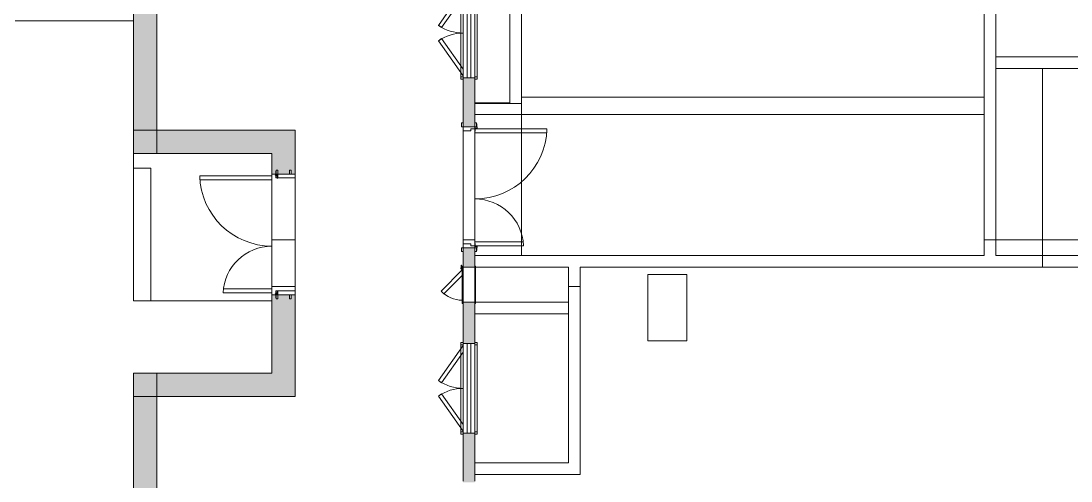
# Model space of a CAD drawing. Header units: millimetres. Extents: x -57519 to 497916, y -349472 to 446842.
# Drawn here: x 474755 to 488209, y 16939 to 22841 of the extents above; entities that cross this region are included whole.
import ezdxf

# ---------------------------------------------------------------- set-up
doc = ezdxf.new("R2010")
doc.units = ezdxf.units.MM
for name, color, linetype, lineweight in [('A-DOOR', 31, 'Continuous', 5), ('A-DOOR-FRAM', 31, 'Continuous', 5), ('A-FLOR', 192, 'Continuous', 5), ('A-WALL', 113, 'Continuous', 20), ('A-WALL-PATT', 111, 'Continuous', 20)]:
    doc.layers.add(name, color=color, linetype=linetype, lineweight=lineweight)

# ---------------------------------------------------------------- blocks, each defined once
blk = doc.blocks.new('M_Double-Uneven - _M33_ 1500 x 2200-14592180-1_F SINGLE OCCUPANCY DIAGRAM')
at = {"layer": 'A-DOOR', "color": 253}
for p, q in [((-1448, 75), (-1398, 75)), ((-1448, -76), (-1448, 75)), ((-1398, 75), (-1398, -24)), ((52, 75), (102, 75)), ((52, -24), (52, 75)), ((102, 75), (102, -76)), ((-1448, -96), (-1485, -96)), ((-1485, -96), (-1485, -101)), ((-1485, -101), (-1448, -101)), ((-1395, -76), (-1448, -76)), ((-1448, -76), (-1448, -99)), ((-1433, -99), (-1433, -81)), ((-1433, -81), (-1395, -81)), ((-1423, -24), (-1423, -76)), ((-1398, -24), (-1423, -24)), ((-1423, -75), (-1423, -698)), ((-1423, -75), (-1372, -75)), ((-1395, -81), (-1395, -76)), ((-1372, -75), (-1372, -698)), ((26, -75), (26, -1000)), ((77, -75), (26, -75)), ((102, -76), (49, -76)), ((49, -76), (49, -81)), ((49, -81), (87, -81)), ((77, -24), (52, -24)), ((77, -76), (77, -24)), ((77, -75), (77, -1000)), ((87, -81), (87, -99)), ((102, -99), (102, -76)), ((139, -96), (102, -96)), ((102, -101), (139, -101)), ((139, -101), (139, -96)), ((-1423, -698), (-1401, -698)), ((77, -1000), (26, -1000))]:
    blk.add_line(p, q, dxfattribs=at)
for centre, radius, start, end in [((-1440, -99), 7.5, 199.4712, 360), ((-1440, -99), 7.5, 180, 360), ((-1440, -99), 2, 180, 360), ((-1448, -75), 625, 272.2924, 0), ((102, -75), 925, 180, 268.4513), ((94, -99), 7.5, 180, 340.5288), ((94, -99), 7.5, 180, 0), ((94, -99), 2, 180, 0)]:
    blk.add_arc(centre, radius, start, end, dxfattribs=at)
at = {"layer": 'A-DOOR-FRAM', "color": 253}
for p, q in [((-1498, 96), (-1448, 96)), ((-1498, 76), (-1498, 96)), ((-1448, 76), (-1498, 76)), ((-1448, 96), (-1448, 76)), ((102, 76), (102, 96)), ((102, 96), (152, 96)), ((152, 76), (102, 76)), ((152, 96), (152, 76)), ((-1498, -76), (-1448, -76)), ((-1498, -96), (-1498, -76)), ((-1485, -96), (-1498, -96)), ((102, -76), (152, -76)), ((152, -96), (139, -96)), ((152, -76), (152, -96))]:
    blk.add_line(p, q, dxfattribs=at)
blk = doc.blocks.new('M_Double-Uneven - _M33_ 1500 x 2200-13826897-1_F SINGLE OCCUPANCY DIAGRAM')
at = {"layer": 'A-DOOR', "color": 253}
for p, q in [((26, 150), (26, 1075)), ((77, 1075), (26, 1075)), ((77, 150), (77, 1075)), ((-1423, 773), (-1401, 773)), ((-1423, 150), (-1423, 773)), ((-1372, 150), (-1372, 773)), ((-1423, 150), (-1372, 150)), ((77, 150), (26, 150)), ((-1448, 101), (-1485, 101)), ((-1485, 101), (-1485, 96)), ((-1485, 96), (-1448, 96)), ((-1448, 99), (-1448, 76)), ((-1448, 76), (-1395, 76)), ((-1448, 76), (-1448, -150)), ((-1433, 81), (-1433, 99)), ((-1395, 81), (-1433, 81)), ((-1398, 99), (-1423, 99)), ((-1423, 99), (-1423, 81)), ((-1398, 81), (-1398, 99)), ((-1398, -150), (-1398, 77)), ((-1395, 76), (-1395, 81)), ((49, 81), (49, 76)), ((87, 81), (49, 81)), ((49, 76), (102, 76)), ((77, 99), (52, 99)), ((52, 99), (52, 81)), ((52, 77), (52, -150)), ((77, 81), (77, 99)), ((87, 99), (87, 81)), ((139, 101), (102, 101)), ((102, 76), (102, 99)), ((102, 96), (139, 96)), ((102, -150), (102, 76)), ((139, 96), (139, 101)), ((-1448, -150), (-1398, -150)), ((52, -150), (102, -150))]:
    blk.add_line(p, q, dxfattribs=at)
for centre, radius, start, end in [((102, 150), 925, 91.5487, 180), ((-1448, 150), 625, 360, 87.7076), ((-1440, 99), 7.5, 0, 160.5288), ((-1440, 99), 7.5, 0, 180), ((-1440, 99), 2, 0, 180), ((94, 99), 7.5, 19.4712, 180), ((94, 99), 7.5, 360, 180), ((94, 99), 2, 360, 180)]:
    blk.add_arc(centre, radius, start, end, dxfattribs=at)
at = {"layer": 'A-DOOR-FRAM', "color": 253}
for p, q in [((-1485, 96), (-1498, 96)), ((-1498, 96), (-1498, 76)), ((-1498, 76), (-1448, 76)), ((102, 76), (152, 76)), ((152, 96), (139, 96)), ((152, 76), (152, 96)), ((-1448, -76), (-1498, -76)), ((-1498, -76), (-1498, -96)), ((-1498, -96), (-1448, -96)), ((-1448, -96), (-1448, -76)), ((152, -76), (102, -76)), ((102, -76), (102, -96)), ((102, -96), (152, -96)), ((152, -96), (152, -76))]:
    blk.add_line(p, q, dxfattribs=at)
blk = doc.blocks.new('DLN-Double Door-AP - _AP09_ 1100 x 2100 _WH_-14591878-1_F SINGLE OCCUPANCY DIAGRAM')
at = {"layer": 'A-DOOR', "color": 253}
for p, q in [((575, 75), (-575, 75)), ((-575, 75), (-575, 25)), ((-575, 25), (-575, -25)), ((-575, 25), (575, 25)), ((575, 25), (575, 75)), ((575, -25), (575, 25)), ((-575, -25), (-575, -75)), ((-575, -25), (575, -25)), ((-575, -75), (575, -75)), ((-550, -75), (-99, -390)), ((-71, -350), (-463, -75)), ((71, -350), (463, -75)), ((550, -75), (99, -390)), ((575, -75), (575, -25)), ((-99, -390), (-71, -350)), ((99, -390), (71, -350))]:
    blk.add_line(p, q, dxfattribs=at)
for centre, start, end in [((-550, -75), 325, 359.9926), ((550, -75), 180.0074, 215)]:
    blk.add_arc(centre, 550, start, end, dxfattribs=at)
at = {"layer": 'A-DOOR-FRAM', "color": 253}
for p, q in [((-560, 105), (-590, 105)), ((-590, 105), (-590, 75)), ((-590, 75), (-575, 75)), ((-560, 75), (-560, 105)), ((560, 105), (-560, 105)), ((560, 105), (560, 75)), ((590, 105), (560, 105)), ((575, 75), (590, 75)), ((590, 75), (590, 105)), ((-575, -75), (-590, -75)), ((-590, -75), (-590, -105)), ((-590, -105), (-560, -105)), ((-560, -105), (-560, -75)), ((-560, -105), (560, -105)), ((560, -75), (560, -105)), ((560, -105), (590, -105)), ((590, -75), (575, -75)), ((590, -105), (590, -75))]:
    blk.add_line(p, q, dxfattribs=at)
blk = doc.blocks.new('DLN-Access Panel__AP01_ - _AP01_ 400 x 1100 _WH_-13776948-1_F SINGLE OCCUPANCY DIAGRAM')
at = {"layer": 'A-DOOR', "color": 253}
for p, q in [((-240, 75), (-240, 85)), ((240, 85), (-240, 85)), ((-240, 75), (240, 75)), ((240, 75), (240, 85)), ((-215, -95), (-253, -95)), ((-253, -95), (-253, -100)), ((-253, -100), (-215, -100)), ((-240, -85), (-240, -75)), ((240, -75), (-240, -75)), ((-240, -85), (240, -85)), ((-215, -85), (-215, -97)), ((-200, -97), (-200, -85)), ((-190, -85), (83, -358)), ((118, -322), (-119, -85)), ((240, -85), (240, -75)), ((83, -358), (118, -322))]:
    blk.add_line(p, q, dxfattribs=at)
for centre, radius, start, end in [((-208, -97), 7.5, 199.4712, 360), ((-208, -97), 7.5, 180, 0), ((-208, -97), 7.5, 199.4712, 360), ((-208, -97), 7.5, 195, 0), ((-208, -97), 2, 180, 360), ((-208, -97), 2, 180, 360), ((-200, -75), 400, 315, 358.5193)]:
    blk.add_arc(centre, radius, start, end, dxfattribs=at)
at = {"layer": 'A-DOOR-FRAM', "color": 253}
for p, q in [((-225, 75), (-225, -75)), ((225, 75), (225, -75))]:
    blk.add_line(p, q, dxfattribs=at)

msp = doc.modelspace()

# ---------------------------------------------------------------- hatches: boundary and pattern name
at = {"layer": 'A-WALL-PATT', "lineweight": 5, "transparency": 33554432}
h = msp.add_hatch(color=253, dxfattribs=at)
h.paths.add_polyline_path([(480569.7, 15874.2), (480569.7, 15974.2), (480419.7, 15974.2), (480419.7, 15874.2), (480519.7, 15874.2)], flags=0)
h.paths.add_polyline_path([(480569.7, 16924.2), (480569.7, 17553.2), (480419.7, 17553.2), (480419.7, 16924.2), (480519.7, 16924.2)], flags=0)
h.paths.add_polyline_path([(480519.7, 18703.2), (480569.7, 18703.2), (480569.7, 19232.3), (480419.7, 19232.3), (480419.7, 18703.2), (480469.7, 18703.2)], flags=0)
h.paths.add_polyline_path([(480419.7, 19682.3), (480569.7, 19682.3), (480569.7, 19932.3), (480419.7, 19932.3), (480419.7, 19697.3)], flags=0)
h.paths.add_polyline_path([(480569.7, 21482.3), (480569.7, 22110.5), (480419.7, 22110.5), (480419.7, 21482.3), (480518.7, 21482.3)], flags=0)
h.paths.add_polyline_path([(480569.7, 23260.5), (480569.7, 23590.5), (480419.7, 23590.5), (480419.7, 23260.5), (480519.7, 23260.5)], flags=0)
for points in [[(476194.7, 21440.5), (476494.7, 21440.5), (476494.7, 23040.8), (476194.7, 23040.8), (476194.7, 22840.8)], [(476194.7, 21140.5), (477969.7, 21140.5), (477969.7, 21440.5), (476194.7, 21440.5), (476194.7, 21259.6)], [(476194.7, 18024.2), (478269.7, 18024.2), (478269.7, 18324.2), (476194.7, 18324.2)], [(476194.7, 16424.2), (476494.7, 16424.2), (476494.7, 18024.2), (476194.7, 18024.2), (476194.7, 16624.2)]]:
    msp.add_hatch(color=253, dxfattribs=at).paths.add_polyline_path(points, flags=0)
h = msp.add_hatch(color=253, dxfattribs=at)
h.paths.add_polyline_path([(477969.7, 18324.2), (478269.7, 18324.2), (478269.7, 19327.5), (478215.9, 19327.5), (478215.9, 19277.5), (478195.9, 19277.5), (478195.9, 19327.5), (478043.5, 19327.5), (478043.5, 19277.5), (478023.5, 19277.5), (478018.5, 19327.5), (477969.7, 19327.5), (477969.7, 18942.2)], flags=0)
h.paths.add_polyline_path([(478018.5, 20877.5), (478023.5, 20927.5), (478043.5, 20927.5), (478043.5, 20877.5), (478195.9, 20877.5), (478195.9, 20927.5), (478215.9, 20924.7), (478215.9, 20877.5), (478269.7, 20877.5), (478269.7, 21440.5), (477969.7, 21440.5), (477969.7, 20877.5)], flags=0)

# ---------------------------------------------------------------- linework, layer by layer
at = {"layer": 'A-FLOR'}
for p, q in [((481169.7, 23590.5), (481169.7, 19832.3)), ((487244.7, 23570.5), (487244.7, 22382.3)), ((476194.7, 22840.8), (473569.7, 22840.8)), ((476194.7, 19252.5), (476194.7, 22840.8)), ((487244.7, 22232.3), (488444.7, 22232.3)), ((487244.7, 20033.8), (487244.7, 22232.3)), ((487844.7, 22232.3), (487844.7, 20034.2)), ((481169.7, 21865.5), (487094.7, 21865.5)), ((480569.7, 21782.3), (481019.7, 21782.3)), ((481020.3, 21782.3), (481169.7, 21782.3)), ((480569.7, 21640.5), (480569.7, 21482.3)), ((481020.3, 21640.5), (487094.7, 21640.5)), ((487094.7, 19832.3), (487094.7, 21640.5)), ((476494.7, 21440.5), (478269.7, 21440.5)), ((477969.7, 21140.5), (476194.7, 21140.5)), ((476419.7, 20952.5), (476194.7, 20952.5)), ((476419.7, 19252.5), (476419.7, 20952.5)), ((478269.7, 20034.2), (477969.7, 20034.2)), ((480569.7, 20034.2), (480419.7, 20034.2)), ((480569.7, 19932.3), (480569.7, 19832.3)), ((487844.7, 20034.2), (487094.7, 20034.2)), ((488444.7, 20033.8), (487244.7, 20033.8)), ((487844.7, 19682.3), (487844.7, 20034.2)), ((481169.7, 19832.3), (487094.7, 19832.3)), ((481769.7, 19082.3), (481769.7, 19682.3)), ((483287.9, 19589.3), (482787.9, 19589.3)), ((482787.9, 19589.3), (482787.9, 18739.3)), ((483287.9, 18739.3), (483287.9, 19589.3)), ((477969.7, 19434.2), (478269.7, 19434.2)), ((481769.7, 19434.2), (481919.7, 19434.2)), ((477969.7, 19252.5), (476194.7, 19252.5)), ((478269.7, 19327.5), (478269.7, 18024.2)), ((480419.7, 18718.2), (480419.7, 19232.3)), ((480569.7, 19232.3), (480569.7, 18718.2)), ((480579.7, 19232.3), (481769.7, 19232.3)), ((482787.9, 18739.3), (483287.9, 18739.3)), ((476194.7, 16624.2), (476194.7, 18324.2)), ((476194.7, 18324.2), (477969.7, 18324.2)), ((478269.7, 18024.2), (476494.7, 18024.2)), ((476494.7, 18024.2), (476494.7, 16424.2)), ((480569.7, 17538.2), (480569.7, 17174.2)), ((480569.7, 17024.2), (480569.7, 16939.2))]:
    msp.add_line(p, q, dxfattribs=at)
at = {"layer": 'A-WALL', "color": 253, "lineweight": 5}
for p, q in [((481019.7, 23590.5), (481019.7, 21790.5)), ((487094.7, 23590.5), (487094.7, 21640.5)), ((476194.7, 23040.8), (476194.7, 21440.5)), ((476494.7, 21440.5), (476494.7, 23040.8)), ((473569.7, 22840.8), (476194.7, 22840.8)), ((488444.7, 22382.3), (487244.7, 22382.3)), ((487244.7, 19832.3), (487244.7, 22382.3)), ((480419.7, 22095.5), (480419.7, 21482.3)), ((480569.7, 21640.5), (480569.7, 22095.5)), ((481019.7, 21790.5), (480569.7, 21790.5)), ((480569.7, 21640.5), (481020.3, 21640.5)), ((476194.7, 21440.5), (476194.7, 21140.5)), ((476494.7, 21440.5), (476194.7, 21440.5)), ((476494.7, 21440.5), (476494.7, 21140.5)), ((478269.7, 20877.5), (478269.7, 21440.5)), ((480419.7, 21482.3), (480569.7, 21482.3)), ((480419.7, 19982.3), (480419.7, 21432.3)), ((480569.7, 21457.3), (480569.7, 19957.3)), ((477969.7, 18324.2), (477969.7, 21140.5)), ((477969.7, 20877.5), (478018.5, 20877.5)), ((478043.5, 20877.5), (478195.9, 20877.5)), ((478215.9, 20877.5), (478269.7, 20877.5)), ((478269.7, 19377.5), (478269.7, 20827.5)), ((480419.7, 19932.3), (480419.7, 19697.3)), ((480569.7, 19932.3), (480419.7, 19932.3)), ((481169.7, 19832.3), (480569.7, 19832.3)), ((480569.7, 19832.3), (480569.7, 19697.3)), ((488444.7, 19832.3), (487244.7, 19832.3)), ((480527.8, 19682.3), (480569.7, 19682.3)), ((480569.7, 19682.3), (480569.7, 19632.3)), ((480579.7, 19682.3), (481769.7, 19682.3)), ((481919.7, 19682.3), (488444.7, 19682.3)), ((481919.7, 17024.2), (481919.7, 19682.3)), ((478018.5, 19327.5), (477969.7, 19327.5)), ((478195.9, 19327.5), (478043.5, 19327.5)), ((478269.7, 19327.5), (478215.9, 19327.5)), ((480569.7, 19282.3), (480569.7, 19232.3)), ((480569.7, 19232.3), (480419.7, 19232.3)), ((480569.7, 19082.3), (481769.7, 19082.3)), ((481769.7, 19082.3), (481769.7, 17174.2)), ((476194.7, 18324.2), (476194.7, 16424.2)), ((476194.7, 18324.2), (476194.7, 18324.2)), ((476494.7, 18324.2), (476494.7, 18024.2)), ((476194.7, 18024.2), (478269.7, 18024.2)), ((476494.7, 16424.2), (476494.7, 18024.2)), ((480419.7, 17538.2), (480419.7, 16939.2)), ((480569.7, 17024.2), (480569.7, 17174.2)), ((481769.7, 17174.2), (480569.7, 17174.2)), ((480569.7, 17024.2), (481919.7, 17024.2))]:
    msp.add_line(p, q, dxfattribs=at)

# ---------------------------------------------------------------- block references
at = {"layer": 'A-DOOR', "color": 253}
for name, p, rotation in [('DLN-Double Door-AP - _AP09_ 1100 x 2100 _WH_-14591878-1_F SINGLE OCCUPANCY DIAGRAM', (480494.7, 22685.5), 270), ('M_Double-Uneven - _M33_ 1500 x 2200-14592180-1_F SINGLE OCCUPANCY DIAGRAM', (480494.7, 21380.3), 90.00000000000001), ('M_Double-Uneven - _M33_ 1500 x 2200-13826897-1_F SINGLE OCCUPANCY DIAGRAM', (478119.7, 20775.5), 90), ('DLN-Access Panel__AP01_ - _AP01_ 400 x 1100 _WH_-13776948-1_F SINGLE OCCUPANCY DIAGRAM', (480494.7, 19457.3), 270), ('DLN-Double Door-AP - _AP09_ 1100 x 2100 _WH_-14591878-1_F SINGLE OCCUPANCY DIAGRAM', (480494.7, 18128.2), 270)]:
    msp.add_blockref(name, p, dxfattribs=dict(at, rotation=rotation))

doc.saveas('drawing.dxf')
